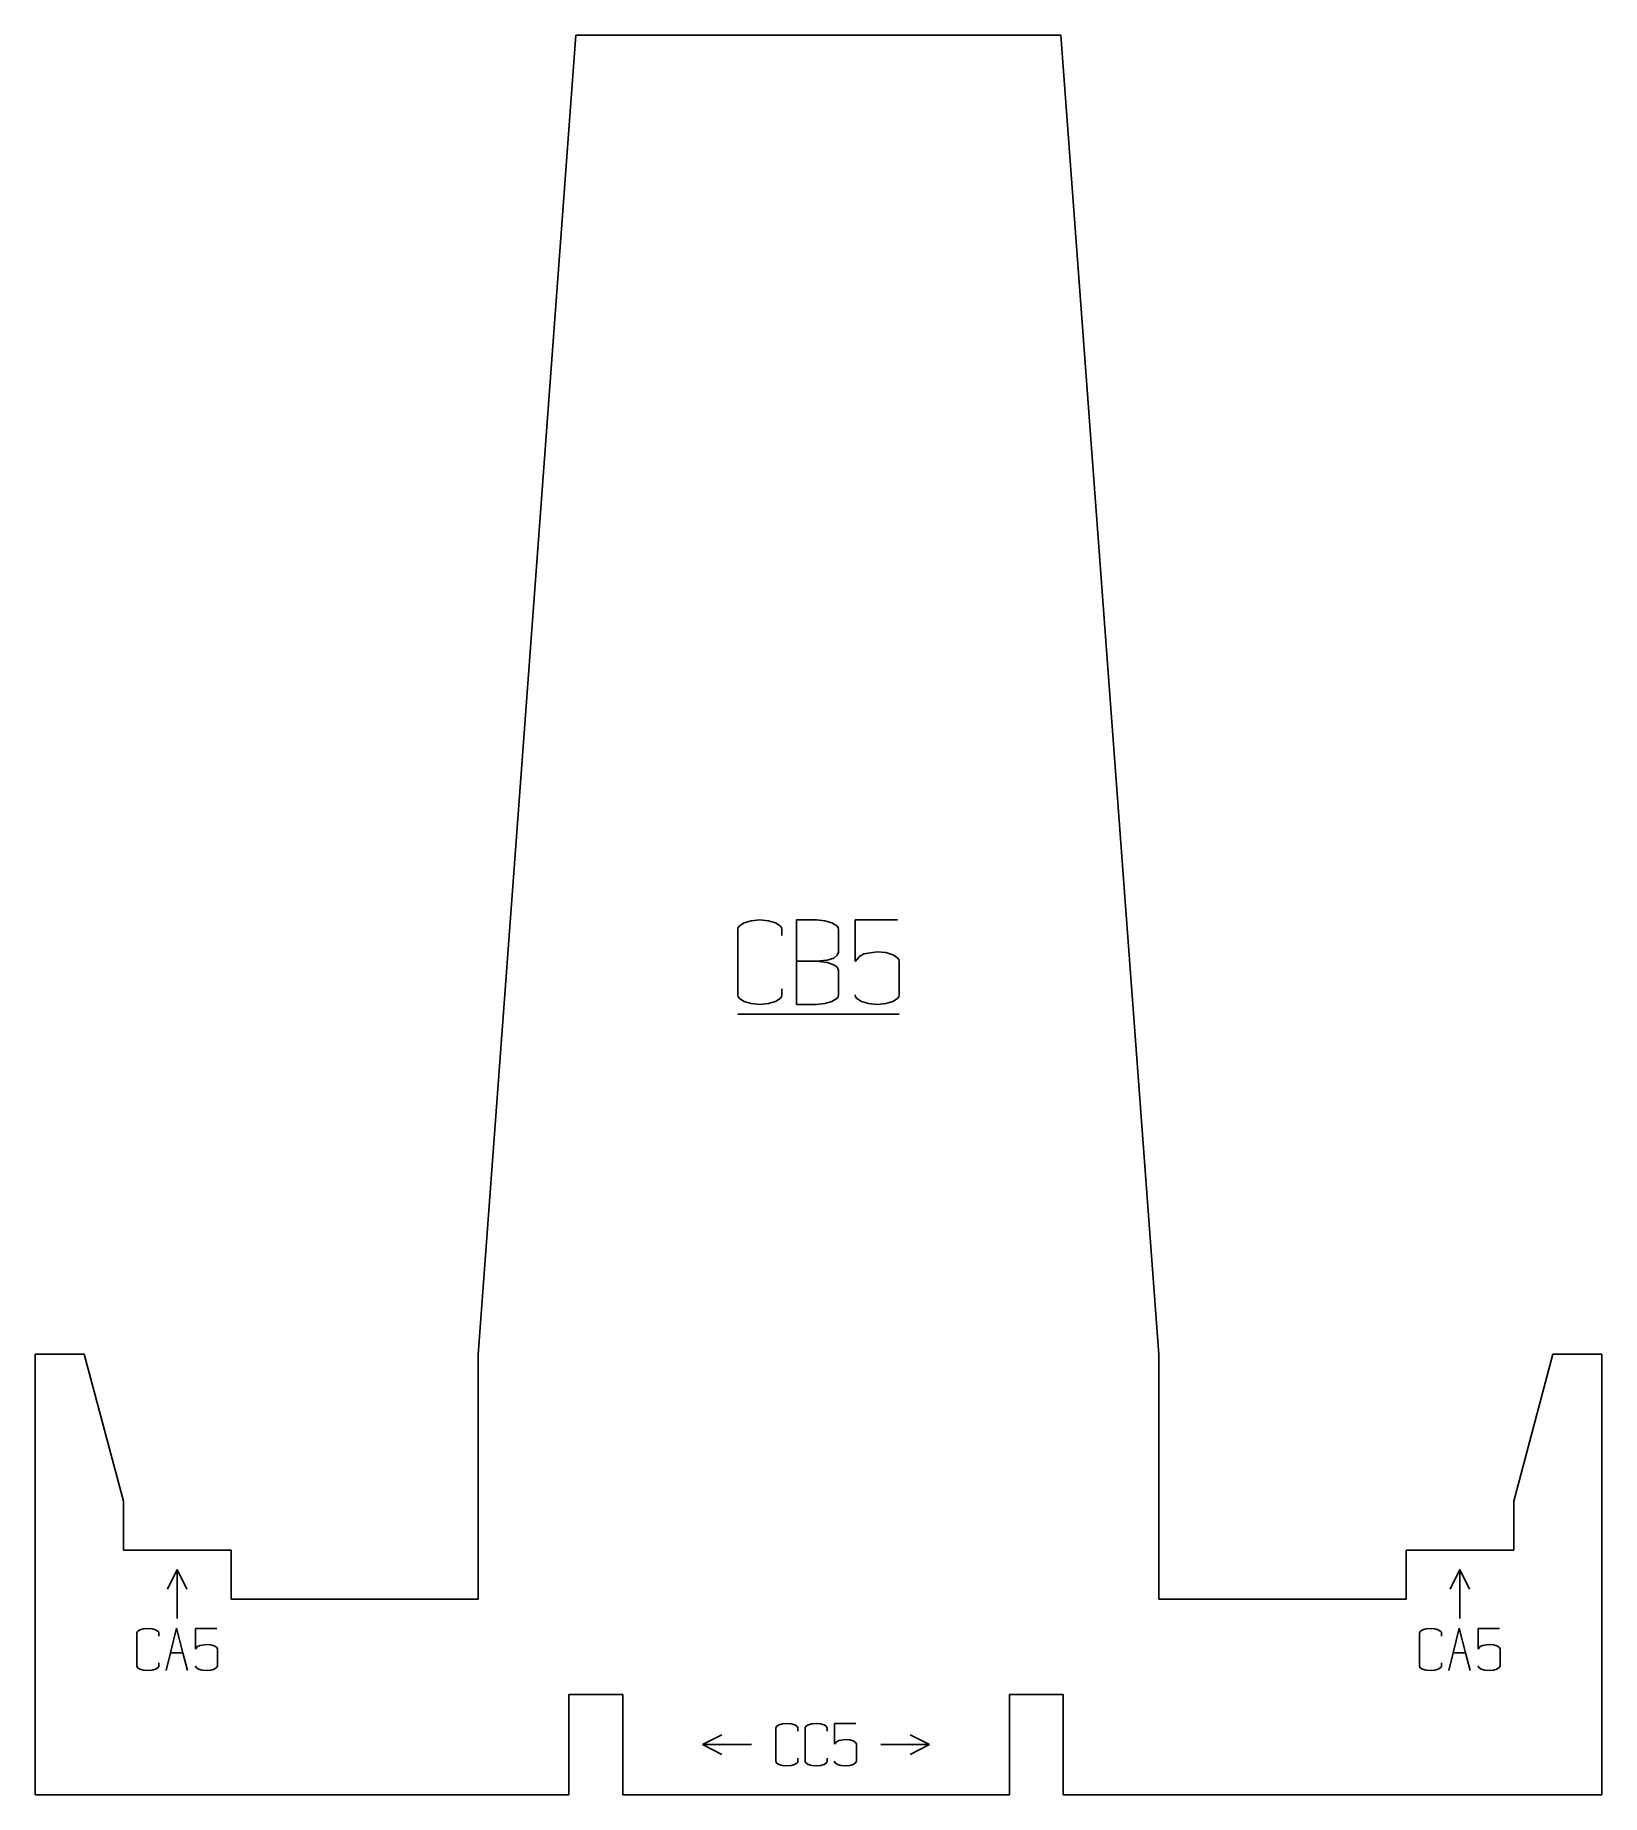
# Model space of a CAD drawing. Header units: millimetres. Extents: x -686 to -526, y -154 to 26.
import ezdxf

# ---------------------------------------------------------------- set-up
doc = ezdxf.new("R2010")
doc.units = ezdxf.units.MM
doc.layers.add('coding', color=2, linetype='Continuous')

msp = doc.modelspace()

# ---------------------------------------------------------------- linework, layer by layer
for p, q in [((-641, -108.74), (-631.02, 26.02)), ((-631.02, 26.02), (-581.49, 26.02)), ((-581.49, 26.02), (-571.5, -108.74)), ((-681.25, -108.73), (-686.25, -108.73)), ((-686.25, -108.73), (-686.25, -153.73)), ((-677.25, -123.73), (-681.25, -108.73)), ((-641, -133.73), (-641, -108.74)), ((-571.5, -108.74), (-571.5, -133.73)), ((-535.25, -123.73), (-531.25, -108.73)), ((-531.25, -108.73), (-526.25, -108.73)), ((-526.25, -108.73), (-526.25, -153.73)), ((-677.25, -128.73), (-677.25, -123.73)), ((-535.25, -128.73), (-535.25, -123.73)), ((-666.25, -128.73), (-677.25, -128.73)), ((-666.25, -133.73), (-666.25, -128.73)), ((-546.25, -128.73), (-535.25, -128.73)), ((-546.25, -133.73), (-546.25, -128.73)), ((-641, -133.73), (-666.25, -133.73)), ((-571.5, -133.73), (-546.25, -133.73)), ((-631.75, -143.48), (-631.75, -153.73)), ((-626.25, -143.48), (-631.75, -143.48)), ((-626.25, -153.73), (-626.25, -143.48)), ((-586.75, -143.48), (-586.75, -153.73)), ((-581.25, -143.48), (-586.75, -143.48)), ((-581.25, -153.73), (-581.25, -143.48)), ((-686.25, -153.73), (-631.75, -153.73)), ((-626.25, -153.73), (-586.75, -153.73)), ((-526.25, -153.73), (-581.25, -153.73))]:
    msp.add_line(p, q)
at = {"layer": 'coding'}
for p, q in [((-614.33, -64.96), (-613.85, -64.65)), ((-613.12, -64.44), (-613.85, -64.65)), ((-612.24, -64.36), (-613.12, -64.44)), ((-611.37, -64.44), (-612.24, -64.36)), ((-610.64, -64.65), (-611.37, -64.44)), ((-610.16, -64.96), (-610.64, -64.65)), ((-608.51, -64.36), (-608.51, -68.58)), ((-608.51, -64.36), (-606.47, -64.36)), ((-606.47, -64.36), (-605.61, -64.44)), ((-605.61, -64.44), (-604.89, -64.65)), ((-604.39, -64.96), (-604.89, -64.65)), ((-598.17, -64.36), (-602.51, -64.36)), ((-602.51, -64.36), (-602.51, -68.6)), ((-614.49, -65.32), (-614.45, -65.13)), ((-614.49, -72.02), (-614.49, -65.32)), ((-614.45, -65.13), (-614.33, -64.96)), ((-610.16, -64.96), (-610.03, -65.14)), ((-609.99, -65.32), (-610.03, -65.14)), ((-609.99, -65.94), (-609.99, -65.32)), ((-604.39, -64.96), (-604.26, -65.14)), ((-604.22, -65.32), (-604.26, -65.14)), ((-604.22, -67.66), (-604.22, -65.32)), ((-605.37, -68.46), (-604.69, -68.25)), ((-604.34, -67.97), (-604.69, -68.25)), ((-604.22, -67.66), (-604.34, -67.97)), ((-602.51, -68.6), (-602.08, -68.09)), ((-602.08, -68.09), (-601.61, -67.83)), ((-601.61, -67.83), (-600.27, -67.63)), ((-600.27, -67.63), (-599.38, -67.7)), ((-599.38, -67.7), (-598.66, -67.92)), ((-598.66, -67.92), (-598.18, -68.23)), ((-598.18, -68.23), (-598.06, -68.4)), ((-606.47, -68.58), (-608.51, -68.58)), ((-608.51, -68.58), (-608.51, -72.98)), ((-605.37, -68.46), (-606.47, -68.58)), ((-605.36, -68.72), (-606.47, -68.58)), ((-604.69, -68.93), (-605.36, -68.72)), ((-604.34, -69.2), (-604.69, -68.93)), ((-604.22, -69.51), (-604.34, -69.2)), ((-604.22, -72.02), (-604.22, -69.51)), ((-598.06, -68.4), (-598.02, -68.6)), ((-598.02, -68.6), (-598.02, -72.02)), ((-609.99, -71.41), (-609.99, -72.02)), ((-614.45, -72.22), (-614.49, -72.02)), ((-614.33, -72.4), (-614.45, -72.22)), ((-613.85, -72.7), (-614.33, -72.4)), ((-613.85, -72.7), (-613.13, -72.91)), ((-613.13, -72.91), (-612.24, -72.98)), ((-611.35, -72.91), (-612.24, -72.98)), ((-610.64, -72.7), (-611.35, -72.91)), ((-610.64, -72.7), (-610.16, -72.39)), ((-610.16, -72.39), (-610.03, -72.21)), ((-609.99, -72.02), (-610.03, -72.21)), ((-608.51, -72.98), (-606.47, -72.98)), ((-606.47, -72.98), (-605.61, -72.91)), ((-604.89, -72.7), (-605.61, -72.91)), ((-604.89, -72.7), (-604.39, -72.4)), ((-604.26, -72.22), (-604.39, -72.4)), ((-604.26, -72.22), (-604.22, -72.02)), ((-602.51, -72.02), (-602.47, -72.21)), ((-602.35, -72.39), (-602.47, -72.21)), ((-601.87, -72.7), (-602.35, -72.39)), ((-601.15, -72.91), (-601.87, -72.7)), ((-600.27, -72.98), (-601.15, -72.91)), ((-599.38, -72.91), (-600.27, -72.98)), ((-598.66, -72.7), (-599.38, -72.91)), ((-598.18, -72.39), (-598.66, -72.7)), ((-598.06, -72.21), (-598.18, -72.39)), ((-598.02, -72.02), (-598.06, -72.21)), ((-614.49, -73.98), (-598.02, -73.98)), ((-672.75, -132.73), (-671.75, -130.73)), ((-671.75, -135.73), (-671.75, -130.73)), ((-670.75, -132.73), (-671.75, -130.73)), ((-541.75, -132.73), (-540.75, -130.73)), ((-540.75, -135.73), (-540.75, -130.73)), ((-539.75, -132.73), (-540.75, -130.73)), ((-675.85, -137.11), (-675.87, -137.21)), ((-675.87, -137.21), (-675.87, -140.56)), ((-675.79, -137.03), (-675.85, -137.11)), ((-675.55, -136.87), (-675.79, -137.03)), ((-675.19, -136.76), (-675.55, -136.87)), ((-674.75, -136.73), (-675.19, -136.76)), ((-674.31, -136.76), (-674.75, -136.73)), ((-673.95, -136.87), (-674.31, -136.76)), ((-673.7, -137.03), (-673.95, -136.87)), ((-673.64, -137.12), (-673.7, -137.03)), ((-673.62, -137.21), (-673.64, -137.12)), ((-673.62, -137.21), (-673.62, -137.52)), ((-671.82, -136.72), (-672.43, -139.21)), ((-671.17, -139.22), (-671.82, -136.72)), ((-669.88, -136.73), (-669.88, -138.85)), ((-669.88, -136.73), (-667.71, -136.73)), ((-669.43, -138.46), (-668.76, -138.36)), ((-668.76, -138.36), (-668.32, -138.4)), ((-668.32, -138.4), (-667.96, -138.51)), ((-544.85, -137.11), (-544.87, -137.21)), ((-544.87, -137.21), (-544.87, -140.56)), ((-544.79, -137.03), (-544.85, -137.11)), ((-544.55, -136.87), (-544.79, -137.03)), ((-544.19, -136.76), (-544.55, -136.87)), ((-543.75, -136.73), (-544.19, -136.76)), ((-543.31, -136.76), (-543.75, -136.73)), ((-542.95, -136.87), (-543.31, -136.76)), ((-542.7, -137.03), (-542.95, -136.87)), ((-542.64, -137.12), (-542.7, -137.03)), ((-542.62, -137.21), (-542.64, -137.12)), ((-542.62, -137.21), (-542.62, -137.52)), ((-540.82, -136.72), (-541.43, -139.21)), ((-540.17, -139.22), (-540.82, -136.72)), ((-538.88, -136.73), (-538.88, -138.85)), ((-538.88, -136.73), (-536.71, -136.73)), ((-538.43, -138.46), (-537.76, -138.36)), ((-537.76, -138.36), (-537.32, -138.4)), ((-537.32, -138.4), (-536.96, -138.51)), ((-672.43, -139.21), (-672.88, -141.04)), ((-672.43, -139.21), (-671.17, -139.22)), ((-670.69, -141.04), (-671.17, -139.22)), ((-669.88, -138.85), (-669.66, -138.59)), ((-669.66, -138.59), (-669.43, -138.46)), ((-667.96, -138.51), (-667.72, -138.66)), ((-667.72, -138.66), (-667.66, -138.75)), ((-667.66, -138.75), (-667.64, -138.85)), ((-667.64, -138.85), (-667.64, -140.56)), ((-541.43, -139.21), (-541.88, -141.04)), ((-541.43, -139.21), (-540.17, -139.22)), ((-539.69, -141.04), (-540.17, -139.22)), ((-538.88, -138.85), (-538.66, -138.59)), ((-538.66, -138.59), (-538.43, -138.46)), ((-536.96, -138.51), (-536.72, -138.66)), ((-536.72, -138.66), (-536.66, -138.75)), ((-536.66, -138.75), (-536.64, -138.85)), ((-536.64, -138.85), (-536.64, -140.56)), ((-675.87, -140.56), (-675.85, -140.65)), ((-675.85, -140.65), (-675.79, -140.75)), ((-675.79, -140.75), (-675.55, -140.9)), ((-675.55, -140.9), (-675.19, -141)), ((-675.19, -141), (-674.75, -141.04)), ((-674.75, -141.04), (-674.3, -141)), ((-674.3, -141), (-673.95, -140.9)), ((-673.95, -140.9), (-673.7, -140.74)), ((-673.7, -140.74), (-673.64, -140.65)), ((-673.64, -140.65), (-673.62, -140.56)), ((-673.62, -140.56), (-673.62, -140.25)), ((-669.86, -140.65), (-669.88, -140.56)), ((-669.86, -140.65), (-669.8, -140.74)), ((-669.8, -140.74), (-669.56, -140.9)), ((-669.2, -141), (-669.56, -140.9)), ((-668.76, -141.04), (-669.2, -141)), ((-668.32, -141), (-668.76, -141.04)), ((-667.96, -140.9), (-668.32, -141)), ((-667.72, -140.74), (-667.96, -140.9)), ((-667.66, -140.65), (-667.72, -140.74)), ((-667.64, -140.56), (-667.66, -140.65)), ((-544.87, -140.56), (-544.85, -140.65)), ((-544.85, -140.65), (-544.79, -140.75)), ((-544.79, -140.75), (-544.55, -140.9)), ((-544.55, -140.9), (-544.19, -141)), ((-544.19, -141), (-543.75, -141.04)), ((-543.75, -141.04), (-543.3, -141)), ((-543.3, -141), (-542.95, -140.9)), ((-542.95, -140.9), (-542.7, -140.74)), ((-542.7, -140.74), (-542.64, -140.65)), ((-542.64, -140.65), (-542.62, -140.56)), ((-542.62, -140.56), (-542.62, -140.25)), ((-538.86, -140.65), (-538.88, -140.56)), ((-538.86, -140.65), (-538.8, -140.74)), ((-538.8, -140.74), (-538.56, -140.9)), ((-538.2, -141), (-538.56, -140.9)), ((-537.76, -141.04), (-538.2, -141)), ((-537.32, -141), (-537.76, -141.04)), ((-536.96, -140.9), (-537.32, -141)), ((-536.72, -140.74), (-536.96, -140.9)), ((-536.66, -140.65), (-536.72, -140.74)), ((-536.64, -140.56), (-536.66, -140.65)), ((-610.61, -146.93), (-610.59, -146.83)), ((-610.61, -150.28), (-610.61, -146.93)), ((-610.59, -146.83), (-610.53, -146.75)), ((-610.53, -146.75), (-610.29, -146.59)), ((-610.29, -146.59), (-609.92, -146.49)), ((-609.92, -146.49), (-609.48, -146.45)), ((-609.48, -146.45), (-609.05, -146.49)), ((-608.68, -146.59), (-609.05, -146.49)), ((-608.44, -146.75), (-608.68, -146.59)), ((-608.38, -146.84), (-608.44, -146.75)), ((-608.38, -146.84), (-608.36, -146.93)), ((-608.36, -146.93), (-608.36, -147.24)), ((-607.6, -146.83), (-607.62, -146.93)), ((-607.62, -146.93), (-607.62, -150.28)), ((-607.54, -146.75), (-607.6, -146.83)), ((-607.54, -146.75), (-607.3, -146.59)), ((-606.93, -146.49), (-607.3, -146.59)), ((-606.93, -146.49), (-606.49, -146.45)), ((-606.49, -146.45), (-606.06, -146.49)), ((-605.69, -146.59), (-606.06, -146.49)), ((-605.69, -146.59), (-605.45, -146.75)), ((-605.45, -146.75), (-605.39, -146.84)), ((-605.39, -146.84), (-605.37, -146.93)), ((-605.37, -146.93), (-605.37, -147.24)), ((-604.63, -146.45), (-604.63, -148.57)), ((-602.45, -146.45), (-604.63, -146.45)), ((-616.11, -147.6), (-618.11, -148.6)), ((-613.11, -148.6), (-618.11, -148.6)), ((-616.11, -149.6), (-618.11, -148.6)), ((-604.63, -148.57), (-604.41, -148.31)), ((-604.18, -148.19), (-604.41, -148.31)), ((-603.5, -148.09), (-604.18, -148.19)), ((-603.06, -148.12), (-603.5, -148.09)), ((-603.06, -148.12), (-602.7, -148.23)), ((-602.46, -148.38), (-602.7, -148.23)), ((-602.46, -148.38), (-602.4, -148.47)), ((-602.4, -148.47), (-602.38, -148.57)), ((-602.38, -148.57), (-602.38, -150.28)), ((-599.9, -148.6), (-594.9, -148.6)), ((-596.9, -147.6), (-594.9, -148.6)), ((-596.9, -149.6), (-594.9, -148.6)), ((-610.59, -150.38), (-610.61, -150.28)), ((-610.53, -150.47), (-610.59, -150.38)), ((-610.29, -150.62), (-610.53, -150.47)), ((-609.93, -150.72), (-610.29, -150.62)), ((-609.48, -150.76), (-609.93, -150.72)), ((-609.04, -150.72), (-609.48, -150.76)), ((-608.68, -150.62), (-609.04, -150.72)), ((-608.44, -150.46), (-608.68, -150.62)), ((-608.38, -150.37), (-608.44, -150.46)), ((-608.36, -150.28), (-608.38, -150.37)), ((-608.36, -149.97), (-608.36, -150.28)), ((-607.62, -150.28), (-607.6, -150.38)), ((-607.6, -150.38), (-607.54, -150.47)), ((-607.54, -150.47), (-607.3, -150.62)), ((-607.3, -150.62), (-606.94, -150.72)), ((-606.94, -150.72), (-606.49, -150.76)), ((-606.49, -150.76), (-606.05, -150.72)), ((-606.05, -150.72), (-605.69, -150.62)), ((-605.69, -150.62), (-605.45, -150.46)), ((-605.45, -150.46), (-605.39, -150.37)), ((-605.39, -150.37), (-605.37, -150.28)), ((-605.37, -150.28), (-605.37, -149.97)), ((-604.61, -150.37), (-604.63, -150.28)), ((-604.61, -150.37), (-604.55, -150.46)), ((-604.3, -150.62), (-604.55, -150.46)), ((-603.94, -150.72), (-604.3, -150.62)), ((-603.5, -150.76), (-603.94, -150.72)), ((-603.06, -150.72), (-603.5, -150.76)), ((-602.7, -150.62), (-603.06, -150.72)), ((-602.46, -150.46), (-602.7, -150.62)), ((-602.4, -150.37), (-602.46, -150.46)), ((-602.4, -150.37), (-602.38, -150.28))]:
    msp.add_line(p, q, dxfattribs=at)

doc.saveas('drawing.dxf')
